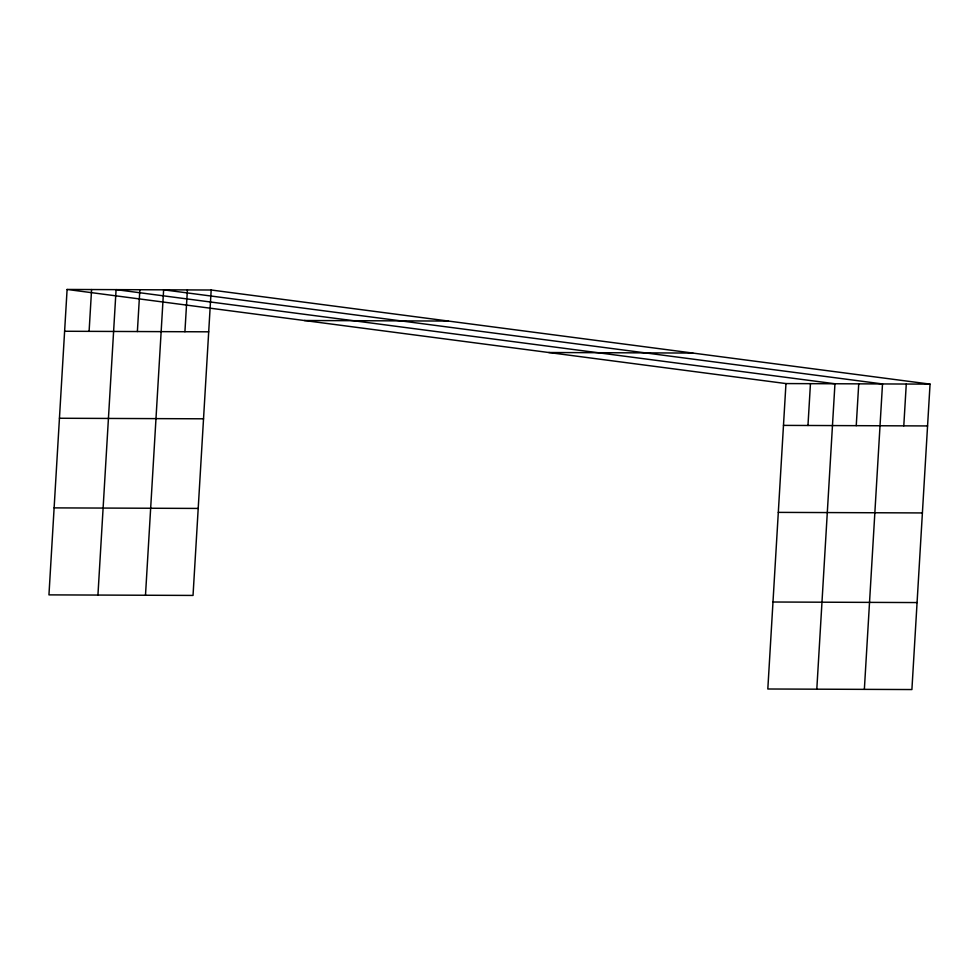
<?xml version="1.0" encoding="UTF-8"?>
<svg xmlns="http://www.w3.org/2000/svg" width="979" height="979" viewBox="0 0 979 979"><rect width="100%" height="100%" fill="white"/><g stroke="black" fill="none" stroke-linecap="round" stroke-linejoin="round"><path stroke-width="1.47" d="M67.098 289.454L48.95 594.877L193.034 595.428L211.183 290.004L67.098 289.454L785.966 383.572L930.05 384.123L911.902 689.546L767.817 688.996L785.966 383.572M89.101 331.355L91.585 289.539M97.937 595.061L116.085 289.637L834.952 383.756L816.804 689.192M137.378 331.538L139.862 289.723M145.492 595.244L163.628 289.821L882.507 383.939L864.359 689.375M184.921 331.722L187.405 289.906M807.969 425.486L810.453 383.67M856.246 425.669L858.73 383.854M903.788 425.853L906.273 384.037M304.322 320.512L448.406 321.063M64.614 331.257L208.698 331.82M548.742 352.513L692.826 353.064M59.438 418.253L203.534 418.804M783.481 425.388L927.566 425.938M54.114 507.881L198.211 508.431M778.305 512.384L922.402 512.935M772.982 602.012L917.078 602.562M211.183 290.004L930.05 384.123"/></g></svg>
